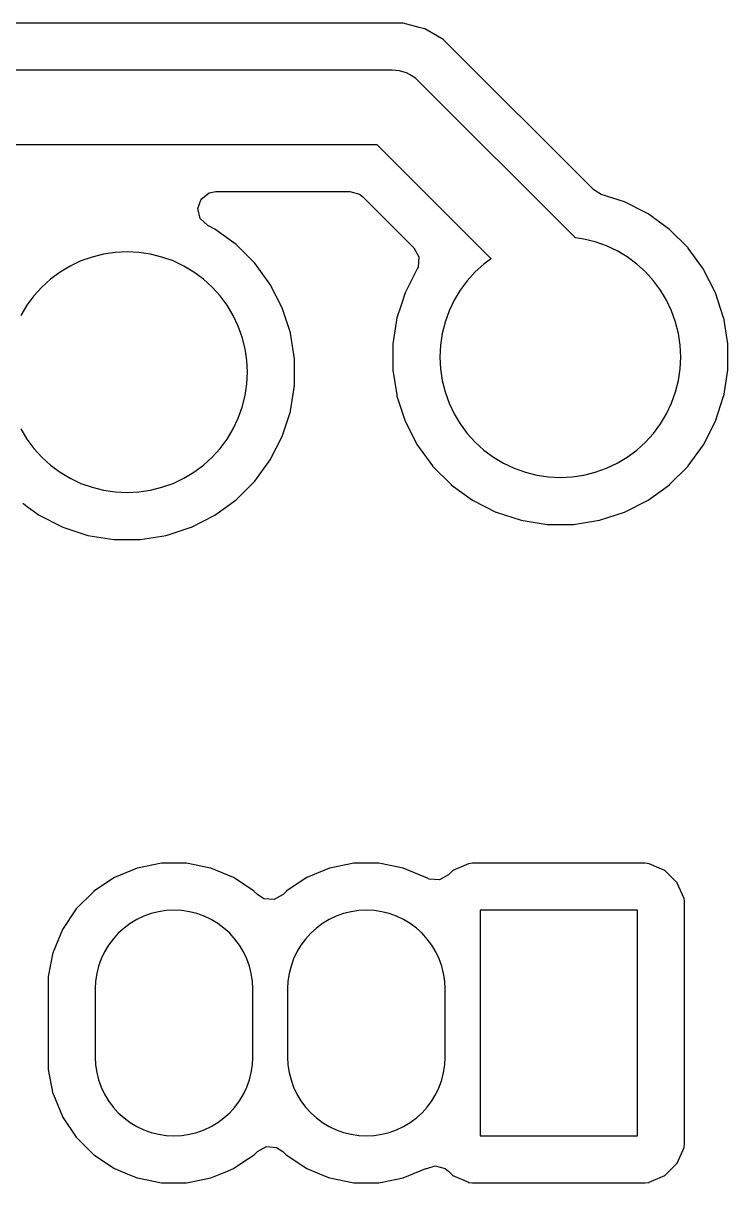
# Model space of a CAD drawing. Header units: metres. Extents: x 92.3 to 181.5, y -134.8 to -50.6.
# Drawn here: x 167.06 to 171.72, y -78.51 to -70.84 of the extents above; entities that cross this region are included whole.
import ezdxf

# ---------------------------------------------------------------- set-up
doc = ezdxf.new("R2010")
doc.units = ezdxf.units.M

msp = doc.modelspace()

# ---------------------------------------------------------------- linework, layer by layer
for points in [[(167.0617, -74.0164), (167.0994, -74.0438), (167.1703, -74.0953), (167.1704, -74.0953), (167.1704, -74.0954), (167.1705, -74.0954), (167.1706, -74.0955), (167.1706, -74.0955), (167.1706, -74.0955), (167.1706, -74.0955), (167.1707, -74.0955), (167.1708, -74.0956), (167.1708, -74.0956), (167.1709, -74.0957), (167.3253, -74.1743), (167.3254, -74.1744), (167.3255, -74.1744), (167.3256, -74.1745), (167.3256, -74.1745), (167.3256, -74.1745), (167.3257, -74.1745), (167.3258, -74.1746), (167.3259, -74.1746), (167.326, -74.1746), (167.4908, -74.2282), (167.4908, -74.2282), (167.4909, -74.2282), (167.491, -74.2282), (167.4911, -74.2283), (167.4911, -74.2283), (167.4912, -74.2283), (167.4913, -74.2283), (167.4914, -74.2283), (167.4915, -74.2283), (167.6626, -74.2554), (167.6627, -74.2555), (167.6628, -74.2555), (167.6629, -74.2555), (167.663, -74.2555), (167.663, -74.2555), (167.6631, -74.2555), (167.6632, -74.2555), (167.6633, -74.2555), (167.6634, -74.2555), (167.8366, -74.2555), (167.8367, -74.2555), (167.8368, -74.2555), (167.8369, -74.2555), (167.837, -74.2555), (167.837, -74.2555), (167.8371, -74.2555), (167.8372, -74.2555), (167.8373, -74.2555), (167.8374, -74.2554), (168.0085, -74.2283), (168.0086, -74.2283), (168.0087, -74.2283), (168.0088, -74.2283), (168.0089, -74.2283), (168.0089, -74.2283), (168.009, -74.2282), (168.0091, -74.2282), (168.0092, -74.2282), (168.0092, -74.2282), (168.174, -74.1746), (168.1741, -74.1746), (168.1742, -74.1746), (168.1743, -74.1745), (168.1744, -74.1745), (168.1744, -74.1745), (168.1744, -74.1745), (168.1745, -74.1744), (168.1746, -74.1744), (168.1747, -74.1743), (168.3291, -74.0957), (168.3291, -74.0956), (168.3292, -74.0956), (168.3293, -74.0955), (168.3294, -74.0955), (168.3294, -74.0955), (168.3295, -74.0954), (168.3296, -74.0954), (168.3296, -74.0953), (168.3297, -74.0953), (168.4699, -73.9935), (168.4699, -73.9934), (168.47, -73.9933), (168.4701, -73.9933), (168.4702, -73.9932), (168.4702, -73.9932), (168.4702, -73.9932), (168.4703, -73.9931), (168.4704, -73.993), (168.4705, -73.9929), (168.5929, -73.8705), (168.593, -73.8704), (168.5931, -73.8703), (168.5932, -73.8702), (168.5932, -73.8702), (168.5932, -73.8702), (168.5933, -73.8701), (168.5933, -73.87), (168.5934, -73.8699), (168.5935, -73.8699), (168.6953, -73.7297), (168.6953, -73.7296), (168.6954, -73.7296), (168.6954, -73.7295), (168.6955, -73.7294), (168.6955, -73.7294), (168.6955, -73.7293), (168.6956, -73.7292), (168.6956, -73.7291), (168.6957, -73.7291), (168.7743, -73.5747), (168.7744, -73.5746), (168.7744, -73.5745), (168.7745, -73.5744), (168.7745, -73.5744), (168.7745, -73.5744), (168.7745, -73.5743), (168.7746, -73.5742), (168.7746, -73.5741), (168.7746, -73.574), (168.8282, -73.4092), (168.8282, -73.4092), (168.8282, -73.4091), (168.8282, -73.409), (168.8283, -73.4089), (168.8283, -73.4089), (168.8283, -73.4088), (168.8283, -73.4087), (168.8283, -73.4086), (168.8283, -73.4085), (168.8554, -73.2374), (168.8555, -73.2373), (168.8555, -73.2372), (168.8555, -73.2371), (168.8555, -73.237), (168.8555, -73.237), (168.8555, -73.2369), (168.8555, -73.2368), (168.8555, -73.2367), (168.8555, -73.2366), (168.8555, -73.0634), (168.8555, -73.0633), (168.8555, -73.0632), (168.8555, -73.0631), (168.8555, -73.063), (168.8555, -73.063), (168.8555, -73.0629), (168.8555, -73.0628), (168.8555, -73.0627), (168.8554, -73.0626), (168.8283, -72.8915), (168.8283, -72.8914), (168.8283, -72.8913), (168.8283, -72.8912), (168.8283, -72.8911), (168.8283, -72.8911), (168.8282, -72.891), (168.8282, -72.8909), (168.8282, -72.8908), (168.8282, -72.8908), (168.7746, -72.726), (168.7746, -72.7259), (168.7746, -72.7258), (168.7745, -72.7257), (168.7745, -72.7256), (168.7745, -72.7256), (168.7745, -72.7256), (168.7744, -72.7255), (168.7744, -72.7254), (168.7743, -72.7253), (168.6957, -72.5709), (168.6956, -72.5709), (168.6956, -72.5708), (168.6955, -72.5707), (168.6955, -72.5706), (168.6955, -72.5706), (168.6954, -72.5705), (168.6954, -72.5704), (168.6953, -72.5704), (168.6953, -72.5703), (168.5935, -72.4301), (168.5934, -72.4301), (168.5933, -72.43), (168.5933, -72.4299), (168.5932, -72.4298), (168.5932, -72.4298), (168.5932, -72.4298), (168.5931, -72.4297), (168.593, -72.4296), (168.5929, -72.4295), (168.4705, -72.3071), (168.4704, -72.307), (168.4703, -72.3069), (168.4702, -72.3068), (168.4702, -72.3068), (168.4702, -72.3068), (168.4701, -72.3067), (168.47, -72.3067), (168.4699, -72.3066), (168.4699, -72.3065), (168.3297, -72.2047), (168.3296, -72.2047), (168.3296, -72.2046), (168.3295, -72.2046), (168.3294, -72.2045), (168.3294, -72.2045), (168.3293, -72.2045), (168.3292, -72.2044), (168.3291, -72.2044), (168.3291, -72.2043), (168.283, -72.1809), (168.2338, -72.1344), (168.2177, -72.0694), (168.2393, -72.0061), (168.2919, -71.9643), (168.3369, -71.9555), (169.2199, -71.9555), (169.2853, -71.9747), (169.3049, -71.9905), (169.6435, -72.3291), (169.676, -72.3885), (169.6711, -72.4559), (169.6659, -72.4679), (169.5857, -72.6253), (169.5856, -72.6254), (169.5856, -72.6255), (169.5855, -72.6256), (169.5855, -72.6257), (169.5855, -72.6257), (169.5854, -72.6258), (169.5854, -72.6259), (169.5854, -72.626), (169.5854, -72.626), (169.5587, -72.7079), (169.5318, -72.7908), (169.5318, -72.7909), (169.5318, -72.7909), (169.5318, -72.791), (169.5317, -72.7911), (169.5317, -72.7911), (169.5317, -72.7912), (169.5317, -72.7913), (169.5317, -72.7914), (169.5317, -72.7915), (169.5046, -72.9626), (169.5045, -72.9627), (169.5045, -72.9628), (169.5045, -72.9629), (169.5045, -72.963), (169.5045, -72.963), (169.5045, -72.9631), (169.5045, -72.9632), (169.5045, -72.9633), (169.5045, -72.9634), (169.5045, -73.1366), (169.5045, -73.1367), (169.5045, -73.1368), (169.5045, -73.1369), (169.5045, -73.137), (169.5045, -73.137), (169.5045, -73.1371), (169.5045, -73.1372), (169.5045, -73.1373), (169.5046, -73.1374), (169.5302, -73.2992), (169.5317, -73.3085), (169.5317, -73.3086), (169.5317, -73.3087), (169.5317, -73.3088), (169.5317, -73.3089), (169.5317, -73.3089), (169.5318, -73.309), (169.5318, -73.3091), (169.5318, -73.3092), (169.5318, -73.3092), (169.5854, -73.474), (169.5854, -73.4741), (169.5854, -73.4742), (169.5855, -73.4743), (169.5855, -73.4744), (169.5855, -73.4744), (169.5855, -73.4744), (169.5856, -73.4745), (169.5856, -73.4746), (169.5857, -73.4747), (169.6643, -73.6291), (169.6644, -73.6291), (169.6644, -73.6292), (169.6645, -73.6293), (169.6645, -73.6294), (169.6645, -73.6294), (169.6646, -73.6295), (169.6646, -73.6296), (169.6647, -73.6296), (169.6647, -73.6297), (169.7665, -73.7699), (169.7666, -73.7699), (169.7667, -73.77), (169.7667, -73.7701), (169.7668, -73.7702), (169.7668, -73.7702), (169.7668, -73.7702), (169.7669, -73.7703), (169.767, -73.7704), (169.7671, -73.7705), (169.8895, -73.8929), (169.8896, -73.893), (169.8897, -73.8931), (169.8898, -73.8932), (169.8898, -73.8932), (169.8898, -73.8932), (169.8899, -73.8933), (169.89, -73.8933), (169.8901, -73.8934), (169.8901, -73.8935), (170.0303, -73.9953), (170.0304, -73.9953), (170.0304, -73.9954), (170.0305, -73.9954), (170.0306, -73.9955), (170.0306, -73.9955), (170.0307, -73.9955), (170.0308, -73.9956), (170.0309, -73.9956), (170.0309, -73.9957), (170.1853, -74.0743), (170.1854, -74.0744), (170.1855, -74.0744), (170.1856, -74.0745), (170.1856, -74.0745), (170.1856, -74.0745), (170.1857, -74.0745), (170.1858, -74.0746), (170.1859, -74.0746), (170.186, -74.0746), (170.3508, -74.1282), (170.3508, -74.1282), (170.3509, -74.1282), (170.351, -74.1282), (170.3511, -74.1283), (170.3511, -74.1283), (170.3512, -74.1283), (170.3513, -74.1283), (170.3514, -74.1283), (170.3515, -74.1283), (170.5226, -74.1554), (170.5227, -74.1555), (170.5228, -74.1555), (170.5229, -74.1555), (170.523, -74.1555), (170.523, -74.1555), (170.5231, -74.1555), (170.5232, -74.1555), (170.5233, -74.1555), (170.5234, -74.1555), (170.6966, -74.1555), (170.6967, -74.1555), (170.6968, -74.1555), (170.6969, -74.1555), (170.697, -74.1555), (170.697, -74.1555), (170.6971, -74.1555), (170.6972, -74.1555), (170.6973, -74.1555), (170.6974, -74.1554), (170.8685, -74.1283), (170.8686, -74.1283), (170.8687, -74.1283), (170.8688, -74.1283), (170.8689, -74.1283), (170.8689, -74.1283), (170.869, -74.1282), (170.8691, -74.1282), (170.8692, -74.1282), (170.8692, -74.1282), (171.034, -74.0746), (171.0341, -74.0746), (171.0342, -74.0746), (171.0343, -74.0745), (171.0344, -74.0745), (171.0344, -74.0745), (171.0344, -74.0745), (171.0345, -74.0744), (171.0346, -74.0744), (171.0347, -74.0743), (171.1891, -73.9957), (171.1891, -73.9956), (171.1892, -73.9956), (171.1893, -73.9955), (171.1894, -73.9955), (171.1894, -73.9955), (171.1895, -73.9954), (171.1896, -73.9954), (171.1896, -73.9953), (171.1897, -73.9953), (171.3299, -73.8935), (171.3299, -73.8934), (171.33, -73.8933), (171.3301, -73.8933), (171.3302, -73.8932), (171.3302, -73.8932), (171.3302, -73.8932), (171.3303, -73.8931), (171.3304, -73.893), (171.3305, -73.8929), (171.4529, -73.7705), (171.453, -73.7704), (171.4531, -73.7703), (171.4532, -73.7702), (171.4532, -73.7702), (171.4532, -73.7702), (171.4533, -73.7701), (171.4533, -73.77), (171.4534, -73.7699), (171.4535, -73.7699), (171.5553, -73.6297), (171.5553, -73.6296), (171.5554, -73.6296), (171.5554, -73.6295), (171.5555, -73.6294), (171.5555, -73.6294), (171.5555, -73.6293), (171.5556, -73.6292), (171.5556, -73.6291), (171.5557, -73.6291), (171.6343, -73.4747), (171.6344, -73.4746), (171.6344, -73.4745), (171.6345, -73.4744), (171.6345, -73.4744), (171.6345, -73.4744), (171.6345, -73.4743), (171.6346, -73.4742), (171.6346, -73.4741), (171.6346, -73.474), (171.6882, -73.3092), (171.6882, -73.3092), (171.6882, -73.3091), (171.6882, -73.309), (171.6883, -73.3089), (171.6883, -73.3089), (171.6883, -73.3088), (171.6883, -73.3087), (171.6883, -73.3086), (171.6883, -73.3085), (171.7154, -73.1374), (171.7155, -73.1373), (171.7155, -73.1372), (171.7155, -73.1371), (171.7155, -73.137), (171.7155, -73.137), (171.7155, -73.1369), (171.7155, -73.1368), (171.7155, -73.1367), (171.7155, -73.1366), (171.7155, -72.9634), (171.7155, -72.9633), (171.7155, -72.9632), (171.7155, -72.9631), (171.7155, -72.963), (171.7155, -72.963), (171.7155, -72.9629), (171.7155, -72.9628), (171.7155, -72.9627), (171.7154, -72.9626), (171.6883, -72.7915), (171.6883, -72.7914), (171.6883, -72.7913), (171.6883, -72.7912), (171.6883, -72.7911), (171.6883, -72.7911), (171.6882, -72.791), (171.6882, -72.7909), (171.6882, -72.7908), (171.6882, -72.7908), (171.6346, -72.626), (171.6346, -72.6259), (171.6346, -72.6258), (171.6345, -72.6257), (171.6345, -72.6256), (171.6345, -72.6256), (171.6345, -72.6256), (171.6344, -72.6255), (171.6344, -72.6254), (171.6343, -72.6253), (171.5557, -72.4709), (171.5556, -72.4709), (171.5556, -72.4708), (171.5555, -72.4707), (171.5555, -72.4706), (171.5555, -72.4706), (171.5554, -72.4705), (171.5554, -72.4704), (171.5553, -72.4704), (171.5553, -72.4703), (171.4535, -72.3301), (171.4534, -72.3301), (171.4533, -72.33), (171.4533, -72.3299), (171.4532, -72.3298), (171.4532, -72.3298), (171.4532, -72.3298), (171.4531, -72.3297), (171.453, -72.3296), (171.4529, -72.3295), (171.3305, -72.2071), (171.3304, -72.207), (171.3303, -72.2069), (171.3302, -72.2068), (171.3302, -72.2068), (171.3302, -72.2068), (171.3301, -72.2067), (171.33, -72.2067), (171.3299, -72.2066), (171.3299, -72.2065), (171.1897, -72.1047), (171.1896, -72.1047), (171.1896, -72.1046), (171.1895, -72.1046), (171.1894, -72.1045), (171.1894, -72.1045), (171.1893, -72.1045), (171.1892, -72.1044), (171.1891, -72.1044), (171.1891, -72.1043), (171.1719, -72.0955), (171.0347, -72.0257), (171.0346, -72.0256), (171.0345, -72.0256), (171.0345, -72.0255), (171.0344, -72.0255), (171.0344, -72.0255), (171.0343, -72.0255), (171.0342, -72.0254), (171.0341, -72.0254), (171.034, -72.0254), (170.8795, -71.9752), (170.8311, -71.9455), (169.8416, -70.956), (169.8416, -70.956), (169.8415, -70.9559), (169.8414, -70.9558), (169.8413, -70.9557), (169.8412, -70.9557), (169.8412, -70.9557), (169.8411, -70.9556), (169.8411, -70.9555), (169.841, -70.9555), (169.8409, -70.9554), (169.8409, -70.9554), (169.8408, -70.9553), (169.8407, -70.9553), (169.8406, -70.9552), (169.8405, -70.9552), (169.715, -70.8827), (169.7149, -70.8827), (169.7148, -70.8826), (169.7147, -70.8825), (169.7147, -70.8825), (169.7146, -70.8825), (169.7145, -70.8824), (169.7144, -70.8824), (169.7143, -70.8823), (169.7143, -70.8823), (169.7141, -70.8823), (169.714, -70.8823), (169.7139, -70.8822), (169.7138, -70.8822), (169.6788, -70.8728), (169.5738, -70.8447), (169.5737, -70.8446), (169.5736, -70.8446), (169.5735, -70.8446), (169.5733, -70.8446), (169.5733, -70.8446), (169.5732, -70.8446), (169.5731, -70.8445), (169.573, -70.8445), (169.5729, -70.8445), (169.5729, -70.8445), (169.5728, -70.8445), (169.5727, -70.8445), (169.5726, -70.8445), (169.5725, -70.8445), (161.9275, -70.8445)], [(162.1036, -71.6451), (169.3964, -71.6451), (169.3965, -71.6451), (169.3966, -71.6451), (169.3968, -71.6451), (169.3969, -71.6451), (169.3969, -71.6451), (169.397, -71.6452), (169.3971, -71.6452), (169.3972, -71.6452), (169.3974, -71.6452), (169.3974, -71.6452), (169.3975, -71.6452), (169.3976, -71.6453), (169.3977, -71.6453), (169.3978, -71.6453), (169.3978, -71.6453), (169.398, -71.6454), (169.3981, -71.6454), (169.3982, -71.6455), (169.3983, -71.6455), (169.3983, -71.6455), (169.3984, -71.6456), (169.3985, -71.6456), (169.3986, -71.6457), (169.3988, -71.6457), (169.3988, -71.6457), (169.3989, -71.6458), (169.399, -71.6458), (169.3991, -71.6459), (169.3992, -71.646), (169.3992, -71.646), (169.3993, -71.646), (169.3994, -71.6461), (169.3995, -71.6462), (169.3996, -71.6463), (169.3996, -71.6463), (169.3997, -71.6463), (169.3998, -71.6464), (169.3998, -71.6465), (169.3999, -71.6466), (170.1493, -72.396), (170.1494, -72.396), (170.1495, -72.3961), (170.1495, -72.3962), (170.1496, -72.3963), (170.1496, -72.3963), (170.1497, -72.3964), (170.1498, -72.3965), (170.1498, -72.3966), (170.1499, -72.3967), (170.1499, -72.3967), (170.15, -72.3968), (170.15, -72.3969), (170.1501, -72.397), (170.1502, -72.3971), (170.1502, -72.3971), (170.1502, -72.3972), (170.1503, -72.3973), (170.1503, -72.3974), (170.1504, -72.3975), (170.1504, -72.3975), (170.1504, -72.3976), (170.1505, -72.3978), (170.1505, -72.3979), (170.1505, -72.398), (170.1505, -72.398), (170.1506, -72.3981), (170.1506, -72.3982), (170.1506, -72.3983), (170.1507, -72.3984), (170.1507, -72.3984), (170.1507, -72.3986), (170.1507, -72.3987), (170.1507, -72.3988), (170.1507, -72.3989), (170.1507, -72.3989), (170.1507, -72.399), (170.1508, -72.3991), (170.1508, -72.3993), (170.1508, -72.3994), (170.1508, -72.3994), (170.1508, -72.3995), (170.1508, -72.3996), (170.1508, -72.3997), (170.1508, -72.3999), (170.1508, -72.3999), (170.1507, -72.4), (170.1507, -72.4001), (170.1507, -72.4002), (170.1507, -72.4003), (170.1507, -72.4003), (170.1507, -72.4005), (170.1506, -72.4006), (170.1506, -72.4007), (170.1506, -72.4008), (170.1506, -72.4008), (170.1506, -72.4009), (170.1505, -72.401), (170.1505, -72.4011), (170.1504, -72.4013), (170.1504, -72.4013), (170.1504, -72.4014), (170.1504, -72.4015), (170.1503, -72.4016), (170.1503, -72.4017), (170.1503, -72.4017), (170.1502, -72.4018), (170.1501, -72.4019), (170.1501, -72.402), (170.15, -72.4021), (170.15, -72.4021), (170.15, -72.4022), (170.1499, -72.4023), (170.1498, -72.4024), (170.1498, -72.4025), (170.1498, -72.4025), (170.1497, -72.4026), (170.1496, -72.4027), (170.1495, -72.4028), (170.1495, -72.4029), (170.1495, -72.4029), (170.1494, -72.403), (170.1493, -72.403), (170.1492, -72.4031), (170.1491, -72.4032), (170.1491, -72.4032), (170.149, -72.4033), (170.1489, -72.4034), (170.1488, -72.4034), (170.1487, -72.4035), (170.1057, -72.4355), (170.0479, -72.4879), (169.9955, -72.5457), (169.949, -72.6083), (169.9089, -72.6752), (169.8755, -72.7458), (169.8492, -72.8192), (169.8303, -72.8949), (169.8188, -72.9721), (169.815, -73.05), (169.8188, -73.1279), (169.8303, -73.2051), (169.8492, -73.2808), (169.8755, -73.3542), (169.9089, -73.4248), (169.949, -73.4917), (169.9955, -73.5543), (170.0479, -73.6121), (170.1057, -73.6645), (170.1683, -73.711), (170.2352, -73.7511), (170.3058, -73.7845), (170.3792, -73.8108), (170.4549, -73.8297), (170.5321, -73.8412), (170.61, -73.845), (170.6879, -73.8412), (170.7651, -73.8297), (170.8408, -73.8108), (170.9142, -73.7845), (170.9848, -73.7511), (171.0517, -73.711), (171.1143, -73.6645), (171.1721, -73.6121), (171.2245, -73.5543), (171.271, -73.4917), (171.3111, -73.4248), (171.3445, -73.3542), (171.3708, -73.2808), (171.3897, -73.2051), (171.4012, -73.1279), (171.405, -73.05), (171.4012, -72.9721), (171.3897, -72.8949), (171.3708, -72.8192), (171.3445, -72.7458), (171.3111, -72.6752), (171.271, -72.6083), (171.2245, -72.5457), (171.1721, -72.4879), (171.1143, -72.4355), (171.0517, -72.389), (170.9848, -72.3489), (170.9142, -72.3155), (170.8408, -72.2892), (170.7651, -72.2703), (170.7102, -72.2621), (170.7101, -72.2621), (170.71, -72.2621), (170.7099, -72.2621), (170.7097, -72.262), (170.7097, -72.262), (170.7096, -72.262), (170.7095, -72.262), (170.7094, -72.262), (170.7093, -72.2619), (170.7093, -72.2619), (170.7092, -72.2619), (170.7091, -72.2618), (170.709, -72.2618), (170.7089, -72.2618), (170.7089, -72.2618), (170.7088, -72.2617), (170.7087, -72.2617), (170.7086, -72.2616), (170.7085, -72.2616), (170.7085, -72.2616), (170.7084, -72.2615), (170.7083, -72.2614), (170.7082, -72.2614), (170.7081, -72.2613), (170.7081, -72.2613), (170.708, -72.2612), (170.7079, -72.2612), (170.7078, -72.2611), (170.7077, -72.261), (170.7077, -72.261), (170.7076, -72.261), (170.7076, -72.2609), (170.7075, -72.2608), (170.7074, -72.2607), (169.6734, -71.2268), (169.6555, -71.2105), (169.6362, -71.1962), (169.6155, -71.1838), (169.5938, -71.1735), (169.5712, -71.1654), (169.5478, -71.1596), (169.524, -71.1561), (169.4999, -71.1549), (162.0001, -71.1549)], [(167.0489, -73.5248), (167.089, -73.5917), (167.1355, -73.6543), (167.1879, -73.7121), (167.2457, -73.7645), (167.3083, -73.811), (167.3752, -73.8511), (167.4458, -73.8845), (167.5192, -73.9108), (167.5949, -73.9297), (167.6721, -73.9412), (167.75, -73.945), (167.8279, -73.9412), (167.9051, -73.9297), (167.9808, -73.9108), (168.0542, -73.8845), (168.1248, -73.8511), (168.1917, -73.811), (168.2543, -73.7645), (168.3121, -73.7121), (168.3645, -73.6543), (168.411, -73.5917), (168.4511, -73.5248), (168.4845, -73.4542), (168.5108, -73.3808), (168.5297, -73.3051), (168.5412, -73.2279), (168.545, -73.15), (168.5412, -73.0721), (168.5297, -72.9949), (168.5108, -72.9192), (168.4845, -72.8458), (168.4511, -72.7752), (168.411, -72.7083), (168.3645, -72.6457), (168.3121, -72.5879), (168.2543, -72.5355), (168.1917, -72.489), (168.1248, -72.4489), (168.0542, -72.4155), (167.9808, -72.3892), (167.9051, -72.3703), (167.8279, -72.3588), (167.75, -72.355), (167.6721, -72.3588), (167.5949, -72.3703), (167.5192, -72.3892), (167.4458, -72.4155), (167.3752, -72.4489), (167.3083, -72.489), (167.2457, -72.5355), (167.1879, -72.5879), (167.1355, -72.6457), (167.089, -72.7083), (167.0489, -72.7752)], [(167.2295, -77.7562), (167.2295, -77.7563), (167.2295, -77.7563), (167.2295, -77.7564), (167.2295, -77.7566), (167.2295, -77.7567), (167.2295, -77.7568), (167.2295, -77.7568), (167.2295, -77.7569), (167.2296, -77.757), (167.2296, -77.7572), (167.2296, -77.7573), (167.2613, -77.9168), (167.2613, -77.9169), (167.2614, -77.917), (167.2614, -77.9171), (167.2614, -77.9172), (167.2614, -77.9172), (167.2615, -77.9174), (167.2615, -77.9174), (167.2615, -77.9175), (167.2616, -77.9176), (167.2616, -77.9176), (167.2616, -77.9177), (167.3238, -78.0679), (167.3239, -78.068), (167.3239, -78.0681), (167.3239, -78.0682), (167.324, -78.0683), (167.324, -78.0683), (167.3241, -78.0684), (167.3241, -78.0684), (167.3241, -78.0685), (167.3242, -78.0687), (167.3242, -78.0687), (167.3243, -78.0688), (167.4146, -78.204), (167.4147, -78.2041), (167.4147, -78.2041), (167.4147, -78.2042), (167.4148, -78.2042), (167.4148, -78.2042), (167.4149, -78.2044), (167.4149, -78.2044), (167.415, -78.2045), (167.4151, -78.2046), (167.4151, -78.2046), (167.4153, -78.2048), (167.5302, -78.3197), (167.5304, -78.3199), (167.5304, -78.3199), (167.5305, -78.32), (167.5306, -78.3201), (167.5306, -78.3201), (167.5308, -78.3202), (167.5308, -78.3202), (167.5308, -78.3203), (167.5309, -78.3203), (167.5309, -78.3203), (167.531, -78.3204), (167.6662, -78.4107), (167.6663, -78.4108), (167.6663, -78.4108), (167.6665, -78.4109), (167.6666, -78.4109), (167.6666, -78.4109), (167.6667, -78.411), (167.6667, -78.411), (167.6668, -78.4111), (167.6669, -78.4111), (167.667, -78.4111), (167.6671, -78.4112), (167.7773, -78.4568), (167.8173, -78.4734), (167.8174, -78.4734), (167.8175, -78.4735), (167.8176, -78.4735), (167.8178, -78.4736), (167.8178, -78.4736), (167.8179, -78.4736), (167.818, -78.4736), (167.8181, -78.4737), (167.8182, -78.4737), (167.8182, -78.4737), (167.8182, -78.4737), (167.9777, -78.5054), (167.9778, -78.5054), (167.978, -78.5054), (167.9781, -78.5055), (167.9782, -78.5055), (167.9782, -78.5055), (167.9783, -78.5055), (167.9784, -78.5055), (167.9786, -78.5055), (167.9787, -78.5055), (168.1413, -78.5055), (168.1414, -78.5055), (168.1416, -78.5055), (168.1417, -78.5055), (168.1418, -78.5055), (168.1418, -78.5055), (168.1419, -78.5055), (168.142, -78.5054), (168.1422, -78.5054), (168.1423, -78.5054), (168.2496, -78.4841), (168.3018, -78.4737), (168.3019, -78.4737), (168.302, -78.4736), (168.3021, -78.4736), (168.3022, -78.4736), (168.3022, -78.4736), (168.3024, -78.4735), (168.3025, -78.4735), (168.3026, -78.4734), (168.3027, -78.4734), (168.4029, -78.4319), (168.4529, -78.4112), (168.453, -78.4111), (168.4531, -78.4111), (168.4532, -78.4111), (168.4533, -78.411), (168.4533, -78.411), (168.4534, -78.4109), (168.4534, -78.4109), (168.4535, -78.4109), (168.4537, -78.4108), (168.4537, -78.4108), (168.4538, -78.4107), (168.5209, -78.3658), (168.589, -78.3204), (168.5891, -78.3203), (168.5892, -78.3202), (168.5893, -78.3201), (168.5894, -78.3201), (168.5894, -78.3201), (168.5895, -78.32), (168.5896, -78.3199), (168.5897, -78.3198), (168.5898, -78.3197), (168.6103, -78.2992), (168.6697, -78.2667), (168.7367, -78.2715), (168.7795, -78.299), (168.8002, -78.3197), (168.8003, -78.3198), (168.8003, -78.3198), (168.8004, -78.3199), (168.8005, -78.32), (168.8006, -78.3201), (168.8006, -78.3201), (168.8007, -78.3202), (168.8009, -78.3203), (168.801, -78.3203), (168.801, -78.3204), (168.801, -78.3204), (168.9362, -78.4107), (168.9363, -78.4108), (168.9363, -78.4108), (168.9365, -78.4109), (168.9366, -78.4109), (168.9366, -78.4109), (168.9367, -78.411), (168.9367, -78.411), (168.9368, -78.4111), (168.9369, -78.4111), (168.937, -78.4111), (168.9371, -78.4112), (169.0473, -78.4568), (169.0873, -78.4734), (169.0874, -78.4734), (169.0875, -78.4735), (169.0876, -78.4735), (169.0878, -78.4736), (169.0878, -78.4736), (169.0879, -78.4736), (169.088, -78.4736), (169.0881, -78.4737), (169.0882, -78.4737), (169.0882, -78.4737), (169.0882, -78.4737), (169.2477, -78.5054), (169.2478, -78.5054), (169.248, -78.5054), (169.2481, -78.5055), (169.2482, -78.5055), (169.2482, -78.5055), (169.2483, -78.5055), (169.2484, -78.5055), (169.2486, -78.5055), (169.2487, -78.5055), (169.4113, -78.5055), (169.4114, -78.5055), (169.4116, -78.5055), (169.4117, -78.5055), (169.4118, -78.5055), (169.4118, -78.5055), (169.4119, -78.5055), (169.412, -78.5054), (169.4122, -78.5054), (169.4123, -78.5054), (169.5196, -78.4841), (169.5718, -78.4737), (169.5719, -78.4737), (169.572, -78.4736), (169.5721, -78.4736), (169.5722, -78.4736), (169.5722, -78.4736), (169.5724, -78.4735), (169.5725, -78.4735), (169.5726, -78.4734), (169.5727, -78.4734), (169.7229, -78.4112), (169.723, -78.4111), (169.7231, -78.4111), (169.7233, -78.411), (169.7234, -78.411), (169.7234, -78.411), (169.7235, -78.4109), (169.7235, -78.4109), (169.725, -78.4101), (169.725, -78.4101), (169.7251, -78.4101), (169.7251, -78.4101), (169.7253, -78.4102), (169.7254, -78.4103), (169.7255, -78.4103), (169.7256, -78.4104), (169.7256, -78.4104), (169.7257, -78.4104), (169.7258, -78.4104), (169.7259, -78.4105), (169.7261, -78.4105), (169.7261, -78.4105), (169.7262, -78.4106), (169.7263, -78.4106), (169.7264, -78.4106), (169.7265, -78.4106), (169.7265, -78.4106), (169.7267, -78.4107), (169.7268, -78.4107), (169.7269, -78.4107), (169.727, -78.4107), (169.727, -78.4107), (169.7271, -78.4107), (169.7273, -78.4107), (169.7274, -78.4107), (169.7275, -78.4107), (169.7275, -78.4107), (169.7276, -78.4107), (169.7278, -78.4107), (169.7279, -78.4107), (169.728, -78.4107), (169.728, -78.4107), (169.7281, -78.4107), (169.7283, -78.4107), (169.7284, -78.4106), (169.7285, -78.4106), (169.7285, -78.4106), (169.7286, -78.4106), (169.7287, -78.4106), (169.7289, -78.4105), (169.729, -78.4105), (169.7844, -78.3931), (169.8494, -78.4109), (169.8709, -78.428), (169.8987, -78.4557), (169.8988, -78.4558), (169.8989, -78.4559), (169.899, -78.456), (169.899, -78.4561), (169.899, -78.4561), (169.8991, -78.4561), (169.8992, -78.4562), (169.8993, -78.4563), (169.8994, -78.4563), (169.8994, -78.4563), (169.8995, -78.4564), (169.8996, -78.4565), (169.8997, -78.4565), (169.8998, -78.4566), (169.8998, -78.4566), (169.8999, -78.4566), (169.9, -78.4567), (169.9001, -78.4567), (169.9002, -78.4568), (170.003, -78.5022), (170.0031, -78.5022), (170.0031, -78.5022), (170.0032, -78.5023), (170.0033, -78.5023), (170.0035, -78.5023), (170.0035, -78.5023), (170.0036, -78.5024), (170.0037, -78.5024), (170.0038, -78.5024), (170.0039, -78.5025), (170.0039, -78.5025), (170.0041, -78.5025), (170.0042, -78.5025), (170.0043, -78.5025), (170.0043, -78.5025), (170.0044, -78.5026), (170.0296, -78.5055), (170.0297, -78.5055), (170.0297, -78.5055), (170.0298, -78.5055), (170.03, -78.5055), (170.03, -78.5055), (170.0301, -78.5055), (171.1699, -78.5055), (171.17, -78.5055), (171.17, -78.5055), (171.1702, -78.5055), (171.1704, -78.5055), (171.1704, -78.5055), (171.1704, -78.5055), (171.1704, -78.5055), (171.1705, -78.5055), (171.1956, -78.5026), (171.1957, -78.5025), (171.1958, -78.5025), (171.1959, -78.5025), (171.196, -78.5025), (171.196, -78.5025), (171.1962, -78.5024), (171.1962, -78.5024), (171.1963, -78.5024), (171.1964, -78.5024), (171.1965, -78.5023), (171.1965, -78.5023), (171.1966, -78.5023), (171.1968, -78.5023), (171.1969, -78.5022), (171.1969, -78.5022), (171.197, -78.5022), (171.2998, -78.4568), (171.2999, -78.4567), (171.3, -78.4567), (171.3001, -78.4566), (171.3002, -78.4566), (171.3002, -78.4566), (171.3003, -78.4565), (171.3004, -78.4565), (171.3005, -78.4564), (171.3006, -78.4563), (171.3006, -78.4563), (171.3007, -78.4563), (171.3008, -78.4562), (171.3009, -78.4561), (171.301, -78.4561), (171.301, -78.4561), (171.301, -78.456), (171.3011, -78.4559), (171.3012, -78.4558), (171.3013, -78.4557), (171.3807, -78.3763), (171.3808, -78.3762), (171.3809, -78.3761), (171.381, -78.376), (171.3811, -78.376), (171.3811, -78.376), (171.3811, -78.3759), (171.3812, -78.3758), (171.3813, -78.3757), (171.3813, -78.3756), (171.3813, -78.3756), (171.3814, -78.3755), (171.3815, -78.3754), (171.3815, -78.3753), (171.3816, -78.3752), (171.3816, -78.3752), (171.3816, -78.3751), (171.3817, -78.375), (171.3817, -78.3749), (171.3818, -78.3748), (171.4272, -78.272), (171.4272, -78.2719), (171.4272, -78.2719), (171.4273, -78.2718), (171.4273, -78.2717), (171.4273, -78.2715), (171.4273, -78.2715), (171.4274, -78.2714), (171.4274, -78.2713), (171.4274, -78.2712), (171.4275, -78.2711), (171.4275, -78.2711), (171.4275, -78.2709), (171.4275, -78.2708), (171.4275, -78.2707), (171.4275, -78.2707), (171.4276, -78.2706), (171.4305, -78.2454), (171.4305, -78.2453), (171.4305, -78.2453), (171.4305, -78.2452), (171.4305, -78.245), (171.4305, -78.245), (171.4305, -78.2449), (171.4305, -76.6551), (171.4305, -76.655), (171.4305, -76.655), (171.4305, -76.6548), (171.4305, -76.6547), (171.4305, -76.6547), (171.4305, -76.6546), (171.4292, -76.6437), (171.4276, -76.6294), (171.4275, -76.6293), (171.4275, -76.6292), (171.4275, -76.6291), (171.4275, -76.629), (171.4275, -76.629), (171.4275, -76.6289), (171.4274, -76.6288), (171.4274, -76.6287), (171.4274, -76.6286), (171.4274, -76.6286), (171.4273, -76.6284), (171.4273, -76.6284), (171.4273, -76.6283), (171.4273, -76.6282), (171.4272, -76.6281), (171.4272, -76.6281), (171.4272, -76.628), (171.3818, -76.5252), (171.3817, -76.5251), (171.3817, -76.525), (171.3816, -76.5249), (171.3816, -76.5248), (171.3816, -76.5248), (171.3815, -76.5247), (171.3815, -76.5246), (171.3814, -76.5245), (171.3813, -76.5244), (171.3813, -76.5244), (171.3813, -76.5243), (171.3812, -76.5242), (171.3811, -76.5241), (171.3811, -76.524), (171.3811, -76.524), (171.381, -76.524), (171.3809, -76.5239), (171.3808, -76.5238), (171.3807, -76.5237), (171.3013, -76.4443), (171.3012, -76.4442), (171.3011, -76.4441), (171.301, -76.444), (171.301, -76.4439), (171.301, -76.4439), (171.3009, -76.4439), (171.3008, -76.4438), (171.3007, -76.4437), (171.3006, -76.4437), (171.3006, -76.4437), (171.3005, -76.4436), (171.3004, -76.4435), (171.3003, -76.4435), (171.3002, -76.4434), (171.3002, -76.4434), (171.3001, -76.4434), (171.3, -76.4433), (171.2999, -76.4433), (171.2998, -76.4432), (171.2623, -76.4267), (171.197, -76.3978), (171.1969, -76.3978), (171.1969, -76.3978), (171.1968, -76.3977), (171.1967, -76.3977), (171.1965, -76.3977), (171.1965, -76.3977), (171.1964, -76.3976), (171.1963, -76.3976), (171.1962, -76.3976), (171.1961, -76.3975), (171.1961, -76.3975), (171.1959, -76.3975), (171.1958, -76.3975), (171.1957, -76.3975), (171.1957, -76.3975), (171.1956, -76.3974), (171.1704, -76.3945), (171.1703, -76.3945), (171.1703, -76.3945), (171.1702, -76.3945), (171.17, -76.3945), (171.17, -76.3945), (171.1699, -76.3945), (170.0301, -76.3945), (170.03, -76.3945), (170.03, -76.3945), (170.0299, -76.3945), (170.0298, -76.3945), (170.0297, -76.3945), (170.0297, -76.3945), (170.0296, -76.3945), (170.0296, -76.3945), (170.0295, -76.3945), (170.0044, -76.3974), (170.0043, -76.3975), (170.0042, -76.3975), (170.0041, -76.3975), (170.004, -76.3975), (170.004, -76.3975), (170.0039, -76.3975), (170.0038, -76.3976), (170.0037, -76.3976), (170.0036, -76.3976), (170.0036, -76.3976), (170.0035, -76.3977), (170.0034, -76.3977), (170.0033, -76.3977), (170.0032, -76.3978), (170.0032, -76.3978), (170.0031, -76.3978), (170.003, -76.3978), (170.003, -76.3979), (169.9002, -76.4432), (169.9002, -76.4432), (169.9001, -76.4433), (169.9001, -76.4433), (169.9, -76.4433), (169.9, -76.4433), (169.8999, -76.4434), (169.8999, -76.4434), (169.8998, -76.4434), (169.8996, -76.4435), (169.8995, -76.4436), (169.8995, -76.4436), (169.8994, -76.4437), (169.8993, -76.4437), (169.8992, -76.4438), (169.8991, -76.4439), (169.8991, -76.4439), (169.899, -76.444), (169.8989, -76.4441), (169.8988, -76.4442), (169.8988, -76.4442), (169.8987, -76.4443), (169.8712, -76.4717), (169.8118, -76.5042), (169.7446, -76.4994), (169.7289, -76.4914), (169.7288, -76.4913), (169.7287, -76.4913), (169.7286, -76.4912), (169.7285, -76.4912), (169.7285, -76.4912), (169.7284, -76.4911), (169.7283, -76.4911), (169.7282, -76.491), (169.728, -76.491), (169.728, -76.491), (169.7279, -76.491), (169.7278, -76.4909), (169.7277, -76.4909), (169.7276, -76.4909), (169.7276, -76.4909), (169.7274, -76.4909), (169.7273, -76.4909), (169.7272, -76.4908), (169.7271, -76.4908), (169.7271, -76.4908), (169.727, -76.4908), (169.7268, -76.4908), (169.7267, -76.4908), (169.7267, -76.4908), (169.7234, -76.489), (169.7233, -76.489), (169.7232, -76.4889), (169.723, -76.4889), (169.7229, -76.4888), (169.5727, -76.4266), (169.5726, -76.4266), (169.5726, -76.4266), (169.5725, -76.4265), (169.5724, -76.4265), (169.5724, -76.4265), (169.5722, -76.4264), (169.5722, -76.4264), (169.5721, -76.4264), (169.572, -76.4264), (169.5719, -76.4263), (169.5718, -76.4263), (169.4123, -76.3946), (169.4122, -76.3946), (169.412, -76.3946), (169.4119, -76.3945), (169.4118, -76.3945), (169.4118, -76.3945), (169.4117, -76.3945), (169.4116, -76.3945), (169.4114, -76.3945), (169.4113, -76.3945), (169.2487, -76.3945), (169.2486, -76.3945), (169.2484, -76.3945), (169.2483, -76.3945), (169.2482, -76.3945), (169.2482, -76.3945), (169.2481, -76.3945), (169.248, -76.3946), (169.2478, -76.3946), (169.2477, -76.3946), (169.0882, -76.4263), (169.0881, -76.4263), (169.088, -76.4264), (169.0879, -76.4264), (169.0878, -76.4264), (169.0878, -76.4264), (169.0876, -76.4265), (169.0876, -76.4265), (169.0875, -76.4265), (169.0874, -76.4266), (169.0874, -76.4266), (169.0873, -76.4266), (168.9371, -76.4888), (168.937, -76.4889), (168.9369, -76.4889), (168.9368, -76.4889), (168.9367, -76.489), (168.9367, -76.489), (168.9366, -76.4891), (168.9366, -76.4891), (168.9365, -76.4891), (168.9363, -76.4892), (168.9363, -76.4892), (168.9362, -76.4893), (168.801, -76.5796), (168.8009, -76.5797), (168.8009, -76.5797), (168.8008, -76.5797), (168.8008, -76.5798), (168.8008, -76.5798), (168.8006, -76.5799), (168.8006, -76.5799), (168.8005, -76.58), (168.8004, -76.5801), (168.8004, -76.5801), (168.8002, -76.5803), (168.7797, -76.6008), (168.7203, -76.6333), (168.6533, -76.6285), (168.6105, -76.601), (168.5898, -76.5803), (168.5896, -76.5801), (168.5896, -76.5801), (168.5895, -76.58), (168.5894, -76.5799), (168.5894, -76.5799), (168.5892, -76.5798), (168.5892, -76.5798), (168.5892, -76.5797), (168.5891, -76.5797), (168.5891, -76.5797), (168.589, -76.5796), (168.4538, -76.4893), (168.4537, -76.4892), (168.4537, -76.4892), (168.4535, -76.4891), (168.4534, -76.4891), (168.4534, -76.4891), (168.4533, -76.489), (168.4533, -76.489), (168.4532, -76.4889), (168.4531, -76.4889), (168.453, -76.4889), (168.4529, -76.4888), (168.3027, -76.4266), (168.3026, -76.4266), (168.3026, -76.4266), (168.3025, -76.4265), (168.3024, -76.4265), (168.3024, -76.4265), (168.3022, -76.4264), (168.3022, -76.4264), (168.3021, -76.4264), (168.302, -76.4264), (168.3019, -76.4263), (168.3018, -76.4263), (168.1423, -76.3946), (168.1422, -76.3946), (168.142, -76.3946), (168.1419, -76.3945), (168.1418, -76.3945), (168.1418, -76.3945), (168.1417, -76.3945), (168.1416, -76.3945), (168.1414, -76.3945), (168.1413, -76.3945), (167.9787, -76.3945), (167.9786, -76.3945), (167.9784, -76.3945), (167.9783, -76.3945), (167.9782, -76.3945), (167.9782, -76.3945), (167.9781, -76.3945), (167.978, -76.3946), (167.9778, -76.3946), (167.9777, -76.3946), (167.8182, -76.4263), (167.8181, -76.4263), (167.818, -76.4264), (167.8179, -76.4264), (167.8178, -76.4264), (167.8178, -76.4264), (167.8176, -76.4265), (167.8176, -76.4265), (167.8175, -76.4265), (167.8174, -76.4266), (167.8174, -76.4266), (167.8173, -76.4266), (167.6671, -76.4888), (167.667, -76.4889), (167.6669, -76.4889), (167.6668, -76.4889), (167.6667, -76.489), (167.6667, -76.489), (167.6666, -76.4891), (167.6666, -76.4891), (167.6665, -76.4891), (167.6663, -76.4892), (167.6663, -76.4892), (167.6662, -76.4893), (167.531, -76.5796), (167.5309, -76.5797), (167.5309, -76.5797), (167.5308, -76.5797), (167.5308, -76.5798), (167.5308, -76.5798), (167.5306, -76.5799), (167.5306, -76.5799), (167.5305, -76.58), (167.5304, -76.5801), (167.5304, -76.5801), (167.5302, -76.5803), (167.4153, -76.6952), (167.4151, -76.6954), (167.4151, -76.6954), (167.415, -76.6955), (167.4149, -76.6956), (167.4149, -76.6956), (167.4148, -76.6958), (167.4148, -76.6958), (167.4147, -76.6958), (167.4147, -76.6959), (167.4147, -76.6959), (167.4146, -76.696), (167.3243, -76.8312), (167.3242, -76.8313), (167.3242, -76.8313), (167.3241, -76.8315), (167.3241, -76.8316), (167.3241, -76.8316), (167.324, -76.8317), (167.324, -76.8317), (167.3239, -76.8318), (167.3239, -76.8319), (167.3239, -76.832), (167.3238, -76.8321), (167.2616, -76.9823), (167.2616, -76.9824), (167.2616, -76.9824), (167.2615, -76.9825), (167.2615, -76.9826), (167.2615, -76.9826), (167.2614, -76.9828), (167.2614, -76.9828), (167.2614, -76.9829), (167.2614, -76.983), (167.2613, -76.9831), (167.2613, -76.9832), (167.2296, -77.1427), (167.2296, -77.1428), (167.2296, -77.143), (167.2295, -77.1431), (167.2295, -77.1432), (167.2295, -77.1432), (167.2295, -77.1433), (167.2295, -77.1434), (167.2295, -77.1436), (167.2295, -77.1437), (167.2295, -77.7562)], [(167.861, -78.1554), (167.9091, -78.1726), (167.9586, -78.185), (168.009, -78.1925), (168.06, -78.195), (168.111, -78.1925), (168.1614, -78.185), (168.2109, -78.1726), (168.259, -78.1554), (168.3051, -78.1336), (168.3489, -78.1074), (168.3899, -78.077), (168.4277, -78.0427), (168.462, -78.0049), (168.4924, -77.9639), (168.5186, -77.9201), (168.5404, -77.874), (168.5576, -77.8259), (168.57, -77.7764), (168.5775, -77.726), (168.58, -77.6749), (168.58, -77.2251), (168.5775, -77.174), (168.57, -77.1236), (168.5576, -77.0741), (168.5404, -77.026), (168.5186, -76.9799), (168.4924, -76.9361), (168.462, -76.8951), (168.4277, -76.8573), (168.3899, -76.823), (168.3489, -76.7926), (168.3051, -76.7664), (168.259, -76.7446), (168.2109, -76.7274), (168.1614, -76.715), (168.111, -76.7075), (168.06, -76.705), (168.009, -76.7075), (167.9586, -76.715), (167.9091, -76.7274), (167.861, -76.7446), (167.8149, -76.7664), (167.7711, -76.7926), (167.7301, -76.823), (167.6923, -76.8573), (167.658, -76.8951), (167.6276, -76.9361), (167.6014, -76.9799), (167.5796, -77.026), (167.5624, -77.0741), (167.55, -77.1236), (167.5425, -77.174), (167.54, -77.2251), (167.54, -77.6749), (167.5425, -77.726), (167.55, -77.7764), (167.5624, -77.8259), (167.5796, -77.874), (167.6014, -77.9201), (167.6276, -77.9639), (167.658, -78.0049), (167.6923, -78.0427), (167.7301, -78.077), (167.7711, -78.1074), (167.8149, -78.1336), (167.861, -78.1554)], [(169.131, -78.1554), (169.1791, -78.1726), (169.2286, -78.185), (169.279, -78.1925), (169.33, -78.195), (169.381, -78.1925), (169.4314, -78.185), (169.4809, -78.1726), (169.529, -78.1554), (169.5751, -78.1336), (169.6189, -78.1074), (169.6599, -78.077), (169.6977, -78.0427), (169.732, -78.0049), (169.7624, -77.9639), (169.7886, -77.9201), (169.8104, -77.874), (169.8276, -77.8259), (169.84, -77.7764), (169.8475, -77.726), (169.85, -77.6749), (169.85, -77.2251), (169.8475, -77.174), (169.84, -77.1236), (169.8276, -77.0741), (169.8104, -77.026), (169.7886, -76.9799), (169.7624, -76.9361), (169.732, -76.8951), (169.6977, -76.8573), (169.6599, -76.823), (169.6189, -76.7926), (169.5751, -76.7664), (169.529, -76.7446), (169.4809, -76.7274), (169.4314, -76.715), (169.381, -76.7075), (169.33, -76.705), (169.279, -76.7075), (169.2286, -76.715), (169.1791, -76.7274), (169.131, -76.7446), (169.0849, -76.7664), (169.0411, -76.7926), (169.0001, -76.823), (168.9623, -76.8573), (168.928, -76.8951), (168.8976, -76.9361), (168.8714, -76.9799), (168.8496, -77.026), (168.8324, -77.0741), (168.82, -77.1236), (168.8125, -77.174), (168.81, -77.2251), (168.81, -77.6749), (168.8125, -77.726), (168.82, -77.7764), (168.8324, -77.8259), (168.8496, -77.874), (168.8714, -77.9201), (168.8976, -77.9639), (168.928, -78.0049), (168.9623, -78.0427), (169.0001, -78.077), (169.0411, -78.1074), (169.0849, -78.1336), (169.131, -78.1554)], [(170.08, -78.195), (171.12, -78.195), (171.12, -76.705), (170.08, -76.705), (170.08, -78.195)]]:
    msp.add_lwpolyline(points)

doc.saveas('drawing.dxf')
